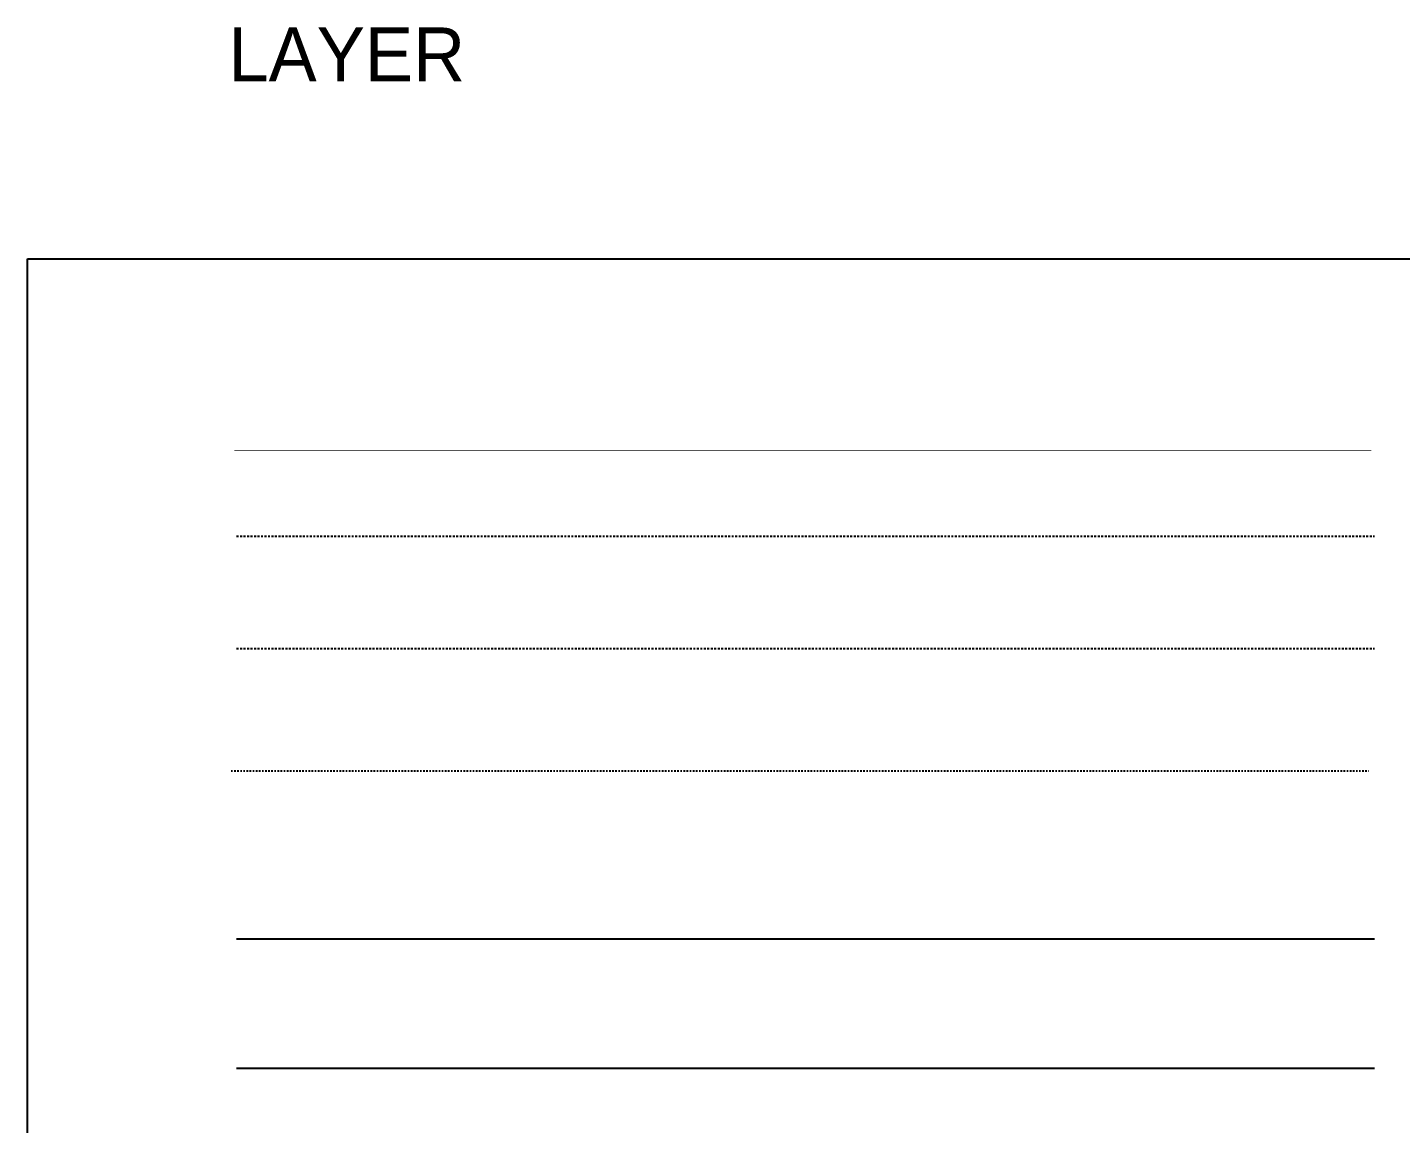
# Model space of a CAD drawing. Extents: x -287 to -119, y -973 to -362.
# Drawn here: x -286.9 to -198.3, y -432.6 to -361.8 of the extents above; entities that cross this region are included whole.
import ezdxf
from ezdxf.enums import TextEntityAlignment as Align

# ---------------------------------------------------------------- set-up
doc = ezdxf.new("R2010")
doc.units = 0
doc.header["$MEASUREMENT"] = 0
for name, pattern in [('CENTER2', [1.125, 0.75, -0.125, 0.125, -0.125]), ('DOT2', [0.125, 0, -0.125]), ('HIDDEN2', [0.1875, 0.125, -0.0625])]:
    doc.linetypes.add(name, pattern=pattern)
for name, color, linetype in [('D-W', 4, 'CONTINUOUS'), ('gid', 9, 'DOT2'), ('Hat', 14, 'CONTINUOUS'), ('roof', 1, 'HIDDEN2'), ('TXT', 6, 'CONTINUOUS'), ('WAL', 7, 'CONTINUOUS')]:
    doc.layers.add(name, color=color, linetype=linetype)
doc.styles.add('ROMANS', font='thai-a.shx')

msp = doc.modelspace()

# ---------------------------------------------------------------- linework, layer by layer
at = {"layer": 'D-W', "color": 8, "linetype": 'HIDDEN2'}
msp.add_line((-273.4308, -401.914), (-199.9933, -401.914), dxfattribs=at)
at = {"layer": 'gid', "ltscale": 0.8}
msp.add_line((-273.792, -409.8124), (-200.3545, -409.8124), dxfattribs=at)
at = {"layer": 'Hat', "color": 8}
msp.add_line((-273.4308, -420.637), (-199.9933, -420.637), dxfattribs=at)
at = {"layer": 'Hat'}
msp.add_line((-273.4308, -428.99), (-199.9933, -428.99), dxfattribs=at)
at = {"layer": 'roof'}
msp.add_line((-273.4308, -394.6533), (-199.9933, -394.6533), dxfattribs=at)
at = {"layer": 'TXT', "color": 5, "linetype": 'CENTER2', "const_width": 0.05}
msp.add_lwpolyline([(-273.59, -389.1409), (-200.1957, -389.1409)], dxfattribs=at)
at = {"layer": 'WAL'}
msp.add_lwpolyline([(-286.9305, -376.7663), (-146.6435, -376.7663), (-146.6435, -471.5639), (-286.9305, -471.5639)], close=True, dxfattribs=at)

# ---------------------------------------------------------------- texts
at = {"layer": 'TXT', "style": 'ROMANS'}
msp.add_text('LAYER', height=3.48442, dxfattribs=at).set_placement((-266.321, -363.5655), align=Align.MIDDLE)

doc.saveas('drawing.dxf')
